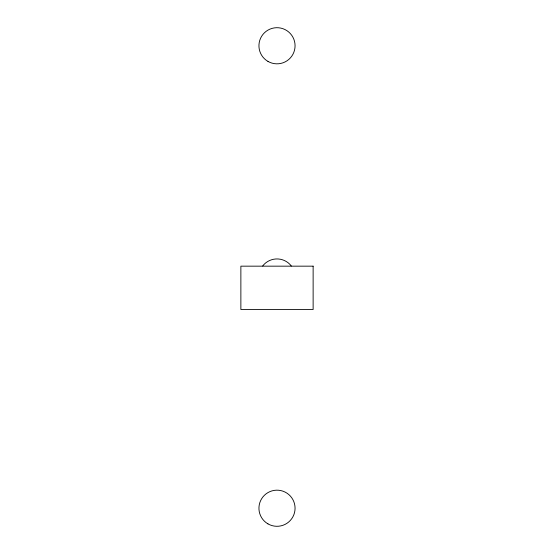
<?xml version="1.0" encoding="UTF-8"?>
<svg xmlns="http://www.w3.org/2000/svg" width="554" height="554" viewBox="0 0 554 554"><rect width="100%" height="100%" fill="white"/><g stroke="black" fill="none" stroke-linecap="round" stroke-linejoin="round"><path stroke-width="0.83" d="M262.665 266.003A18.067 18.067 0 0 1 291.335 266.003M313.128 266.162L240.872 266.162L240.872 309.52L313.128 309.52L313.128 266.162M267.97 523.883A18.067 18.067 0 0 0 295.067 508.233A18.067 18.067 0 0 0 267.97 492.589A18.067 18.067 0 0 0 267.97 523.883M267.97 61.411A18.067 18.067 0 0 0 295.067 45.767A18.067 18.067 0 0 0 267.97 30.117A18.067 18.067 0 0 0 267.97 61.411"/></g></svg>
